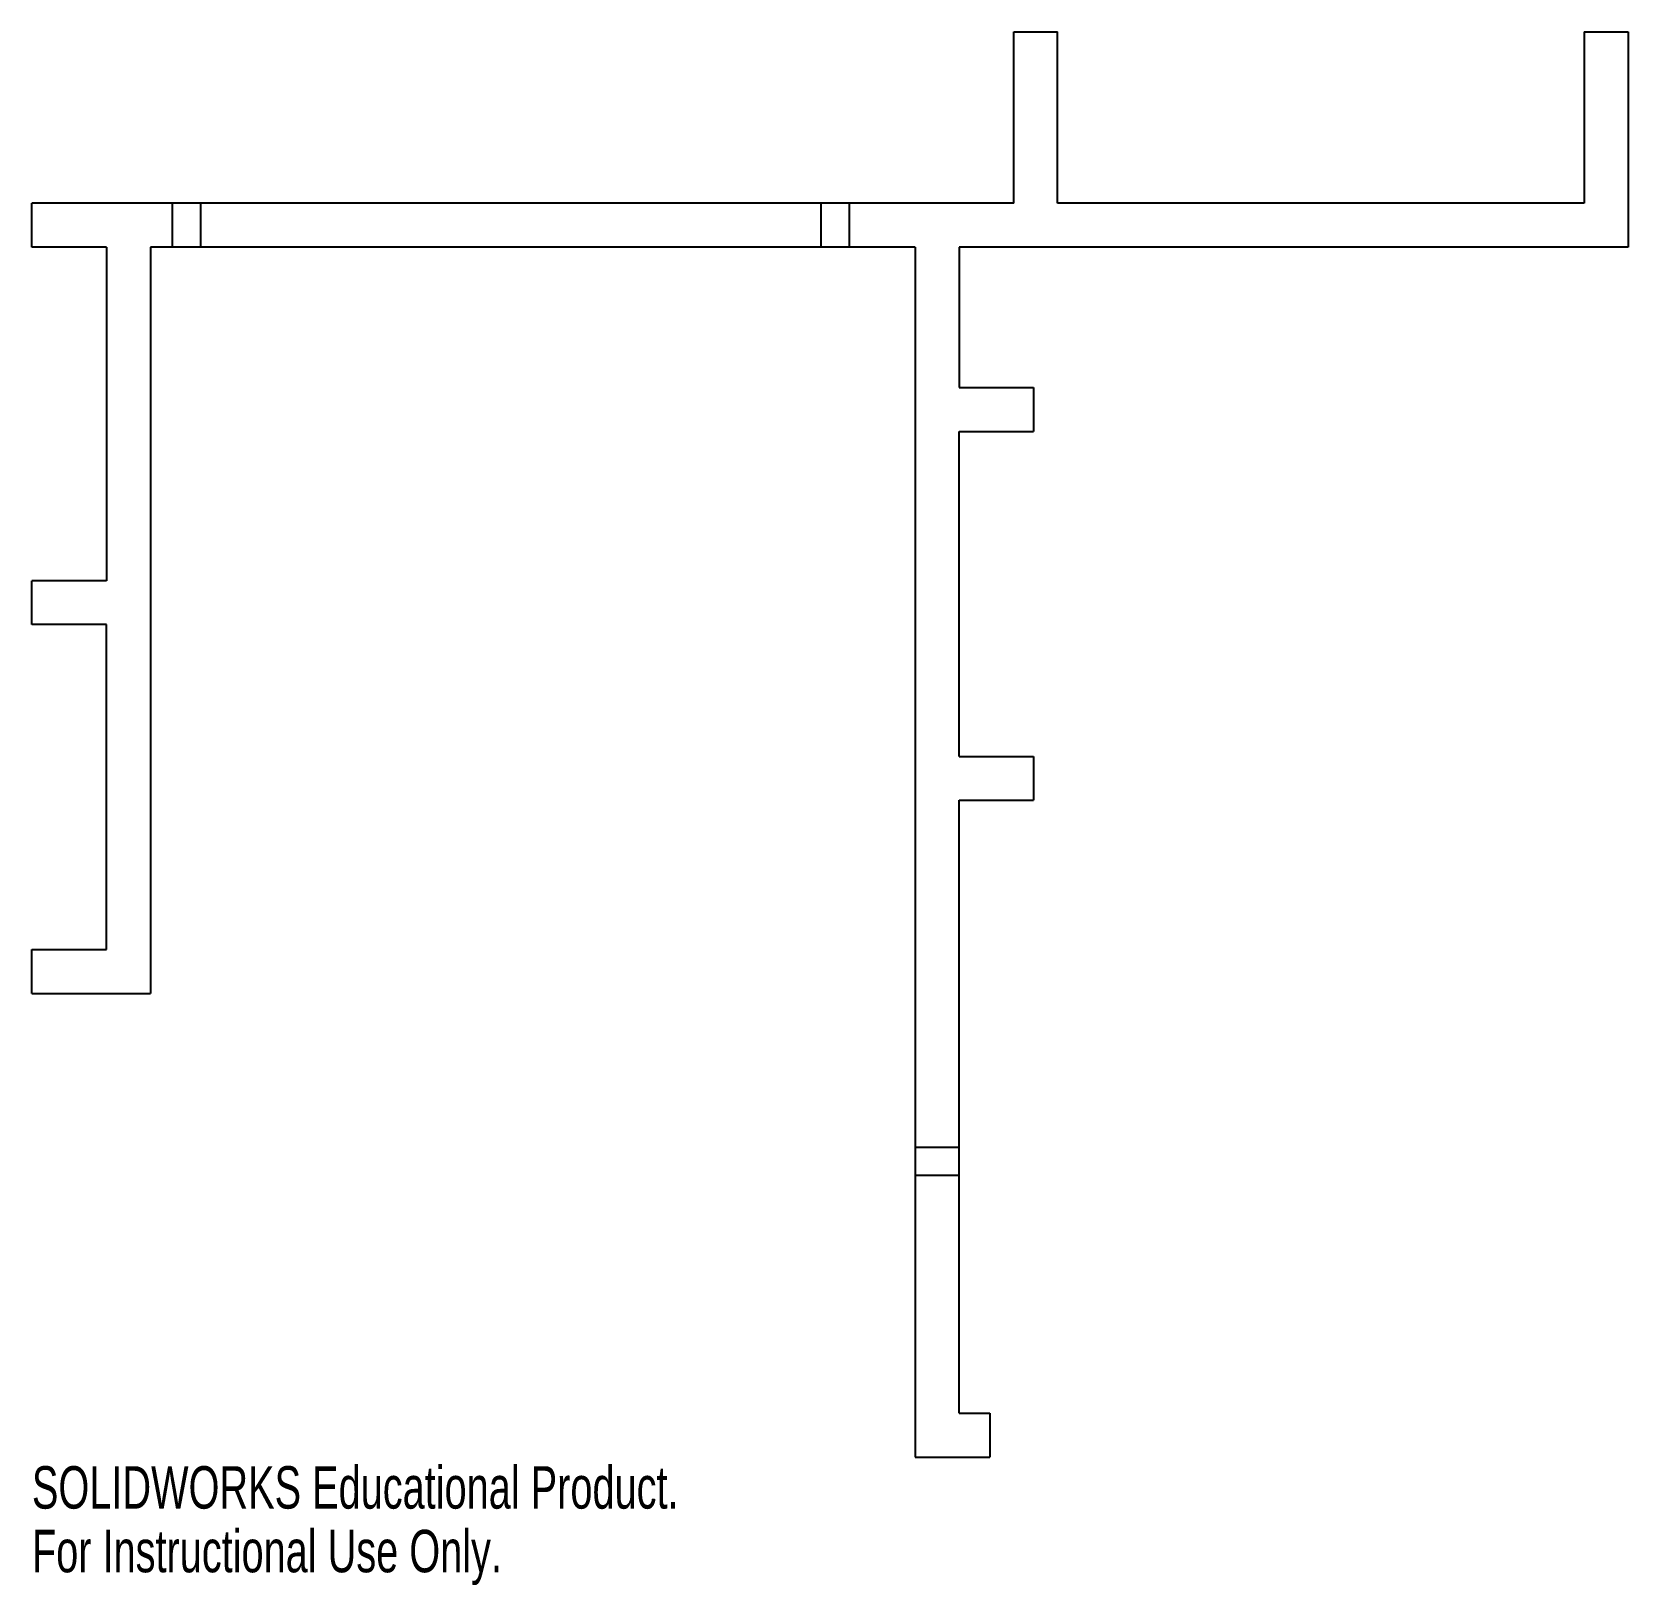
# Model space of a CAD drawing. Header units: millimetres. Extents: x -103 to 79, y -70 to 106.
import ezdxf

# ---------------------------------------------------------------- set-up
doc = ezdxf.new("R2010")
doc.units = ezdxf.units.MM
doc.styles.add('SLDTEXTSTYLE0', font='TXT', dxfattribs={"width": 0.7})

msp = doc.modelspace()

# ---------------------------------------------------------------- linework, layer by layer
at = {"color": 7, "linetype": 'Continuous', "lineweight": 25}
for p, q in [((8.98, 106.43), (13.98, 106.43)), ((8.98, 86.93), (8.98, 106.43)), ((13.98, 86.93), (13.98, 106.43)), ((73.98, 106.43), (78.98, 106.43)), ((73.98, 106.43), (73.98, 86.93)), ((78.98, 106.43), (78.98, 81.93)), ((-102.89, 81.93), (-102.89, 86.93)), ((8.98, 86.93), (-102.89, 86.93)), ((-86.89, 81.93), (-86.89, 86.93)), ((-83.67, 86.93), (-83.67, 81.93)), ((-12.97, 81.93), (-12.97, 86.93)), ((-9.75, 86.93), (-9.75, 81.93)), ((73.98, 86.93), (13.98, 86.93)), ((-94.39, 81.93), (-102.89, 81.93)), ((-94.39, 81.93), (-94.39, 43.93)), ((-89.39, 81.93), (-89.39, -3.07)), ((-2.25, 81.93), (-89.39, 81.93)), ((-2.25, 81.93), (-2.25, -55.89)), ((2.75, 81.93), (2.75, 65.93)), ((78.98, 81.93), (2.75, 81.93)), ((2.75, 65.93), (11.25, 65.93)), ((11.25, 65.93), (11.25, 60.93)), ((2.75, 23.93), (2.75, 60.93)), ((2.75, 60.93), (11.25, 60.93)), ((-94.39, 43.93), (-102.89, 43.93)), ((-102.89, 38.93), (-102.89, 43.93)), ((-94.39, 38.93), (-102.89, 38.93)), ((-94.39, 1.93), (-94.39, 38.93)), ((2.75, 23.93), (11.25, 23.93)), ((11.25, 23.93), (11.25, 18.93)), ((2.75, -50.89), (2.75, 18.93)), ((2.75, 18.93), (11.25, 18.93)), ((-102.89, 1.93), (-94.39, 1.93)), ((-102.89, -3.07), (-102.89, 1.93)), ((-102.89, -3.07), (-89.39, -3.07)), ((-2.25, -20.57), (2.75, -20.57)), ((2.75, -23.79), (-2.25, -23.79)), ((2.75, -50.89), (6.25, -50.89)), ((6.25, -50.89), (6.25, -55.89)), ((-2.25, -55.89), (6.25, -55.89))]:
    msp.add_line(p, q, dxfattribs=at)

# ---------------------------------------------------------------- texts
at = {"color": 7, "linetype": 'Continuous', "char_height": 4.8336, "attachment_point": 1, "style": 'SLDTEXTSTYLE0'}
for s, insert in [('SOLIDWORKS Educational Product.', (-102.89, -56.91)), ('For Instructional Use Only.', (-102.89, -64.16))]:
    msp.add_mtext(s, dxfattribs=dict(at, insert=insert))

doc.saveas('drawing.dxf')
